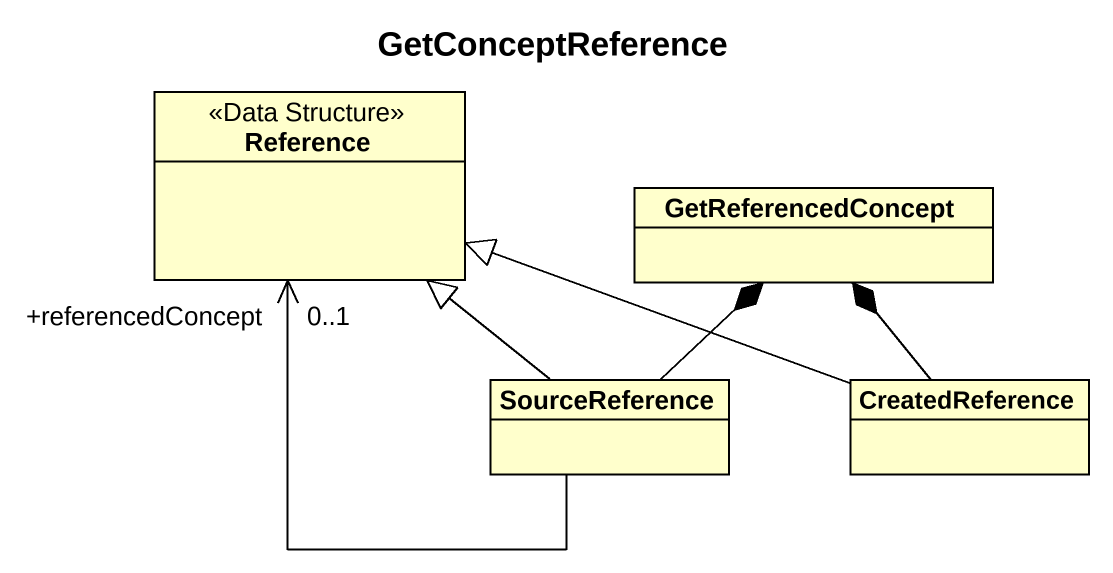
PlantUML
@startuml
title GetConceptReference
hide circle
hide empty members
class Reference <<Data Structure>>
class GetReferencedConcept
class SourceReference
class CreatedReference
SourceReference -up-|> Reference
SourceReference -up-> "+referencedConcept\n0..1" Reference
SourceReference -up-* GetReferencedConcept
CreatedReference -left-|> Reference
CreatedReference -up-* GetReferencedConcept
@enduml
